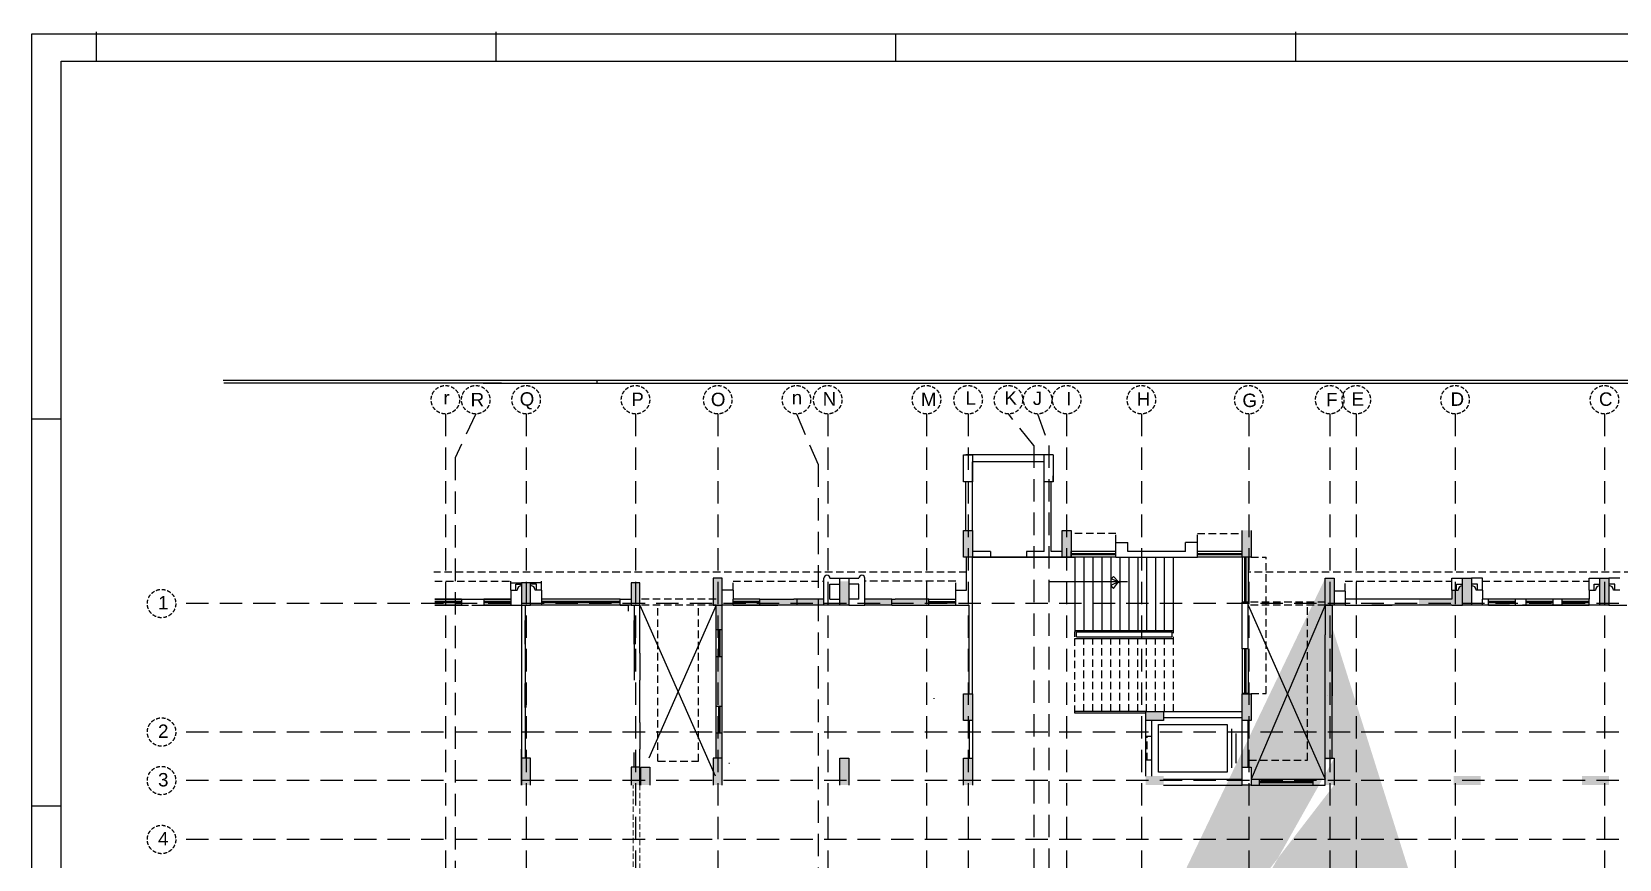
# Model space of a CAD drawing. Extents: x 11598203 to 12344885, y -3849975 to -3741011.
# Drawn here: x 12089890 to 12143080, y -3768739 to -3741011 of the extents above; entities that cross this region are included whole.
import ezdxf

# ---------------------------------------------------------------- set-up
doc = ezdxf.new("R2010")
doc.units = 0
doc.header["$MEASUREMENT"] = 0
doc.linetypes.add('DASHED', pattern=[0.75, 0.5, -0.25])
doc.linetypes.add('HIDDEN', pattern=[0.375, 0.25, -0.125])
doc.layers.get('0').update_dxf_attribs({"linetype": 'CONTINUOUS'})
for name, color, linetype in [('BEAM', 8, 'CONTINUOUS'), ('GRID LINES', 9, 'CONTINUOUS'), ('HATCH', 7, 'CONTINUOUS'), ('HS', 7, 'CONTINUOUS')]:
    doc.layers.add(name, color=color, linetype=linetype)
doc.layers.add('HVAC_ODU', color=232, linetype='CONTINUOUS', lineweight=0)
doc.styles.get("Standard").update_dxf_attribs({"font": 'arial.ttf'})
pattern_1 = [(45, (-10893295.24791, 3610872.9636), (-0.0883883476483, 0.0883883476483), [])]

# ---------------------------------------------------------------- blocks, each defined once
blk = doc.blocks.new('dflaljdfh')
at = {"layer": 'HATCH', "ltscale": 500}
h = blk.add_hatch(color=32, dxfattribs=at)
h.dxf.hatch_style = 1
h.paths.add_polyline_path([(-44310, 9830), (-44010, 9830), (-44010, 8930), (-44310, 8930)])
h.paths.add_polyline_path([(-6930, 5930), (-6630, 5930), (-6630, 4952), (-6930, 4952)])
h.paths.add_polyline_path([(-900, 5965), (0, 5965), (0, 5665), (-900, 5665)])
h.paths.add_polyline_path([(-31624, -10780), (-31024, -10780), (-31024, -11080), (-31624, -11080)])
h.paths.add_polyline_path([(-36805, -13310), (-36055, -13310), (-36055, -13610), (-36805, -13610)])
h.paths.add_polyline_path([(-26485, -100), (-26185, -100), (-26185, -1000), (-26485, -1000)])
h.paths.add_polyline_path([(-36355, -18035), (-36055, -18035), (-36055, -18785), (-36355, -18785)])
h.paths.add_polyline_path([(-4100, -100), (-3500, -100), (-3500, -400), (-4100, -400)])
h.paths.add_polyline_path([(-47740, 18020), (-46990, 18020), (-46990, 17720), (-47740, 17720)])
h.paths.add_polyline_path([(-47740, 14490), (-46840, 14490), (-46840, 14190), (-47740, 14190)])
h.paths.add_polyline_path([(-10758, 0), (-9930, 0), (-9930, -300), (-10758, -300)])
h.paths.add_polyline_path([(-36805, -7980), (-36055, -7980), (-36055, -8280), (-36805, -8280)])
h.paths.add_polyline_path([(-34515, 600), (-34215, 600), (-34215, -300), (-34515, -300)])
h.paths.add_polyline_path([(-40685, 450), (-40385, 450), (-40385, -300), (-40685, -300)])
h.paths.add_polyline_path([(-41010, -325), (-40710, -325), (-40710, -1075), (-41010, -1075)])
h.paths.add_polyline_path([(-47740, 28890), (-46990, 28890), (-46990, 28590), (-47740, 28590)])
h.paths.add_polyline_path([(-900, 28890), (0, 28890), (0, 28590), (-900, 28590)])
h.paths.add_polyline_path([(-47840, 9830), (-47540, 9830), (-47540, 8930), (-47840, 8930)])
h.paths.add_polyline_path([(-41010, 450), (-40710, 450), (-40710, -300), (-41010, -300)])
h.paths.add_polyline_path([(-1000, 42620), (-700, 42620), (-700, 43598), (-1000, 43598)])
h.paths.add_polyline_path([(-47740, 21620), (-46990, 21620), (-46990, 21320), (-47740, 21320)])
h.paths.add_polyline_path([(-19285, -100), (-18985, -100), (-18985, -1000), (-19285, -1000)])
h.paths.add_polyline_path([(-900, 48850), (0, 48850), (0, 48550), (-900, 48550)])
h.paths.add_polyline_path([(-900, 32490), (0, 32490), (0, 32190), (-900, 32190)])
h.paths.add_polyline_path([(-47740, 25220), (-46990, 25220), (-46990, 24920), (-47740, 24920)])
h.paths.add_polyline_path([(-15685, 5930), (-15385, 5930), (-15385, 5030), (-15685, 5030)])
h.paths.add_polyline_path([(-900, 25220), (0, 25220), (0, 24920), (-900, 24920)])
h.paths.add_polyline_path([(-39510, -13310), (-38760, -13310), (-38760, -13610), (-39510, -13610)])
h.paths.add_polyline_path([(-42695, 39620), (-42395, 39620), (-42395, 39020), (-42695, 39020)])
h.paths.add_polyline_path([(-47740, 39620), (-46840, 39620), (-46840, 39320), (-47740, 39320)])
h.paths.add_polyline_path([(-900, 39620), (-100, 39620), (-100, 39320), (-900, 39320)])
h.paths.add_polyline_path([(-4100, 10890), (-3401, 10890), (-3401, 10590), (-4100, 10590)])
h.paths.add_polyline_path([(-31624, -8030), (-31024, -8030), (-31024, -8330), (-31624, -8330)])
h.paths.add_polyline_path([(-44760, -18485), (-44010, -18485), (-44010, -18785), (-44760, -18785)])
h.paths.add_polyline_path([(-6930, 0), (-6102, 0), (-6102, -300), (-6930, -300)])
h.paths.add_polyline_path([(-900, 18020), (0, 18020), (0, 17720), (-900, 17720)])
h.paths.add_polyline_path([(-48040, -18485), (-47290, -18485), (-47290, -18785), (-48040, -18785)])
h.paths.add_polyline_path([(-42695, 43220), (-42395, 43220), (-42395, 42620), (-42695, 42620)])
h.paths.add_polyline_path([(-39510, -10830), (-38760, -10830), (-38760, -11130), (-39510, -11130)])
h.paths.add_polyline_path([(-42370, 43220), (-42070, 43220), (-42070, 42620), (-42370, 42620)])
h.paths.add_polyline_path([(-39510, -7980), (-38760, -7980), (-38760, -8280), (-39510, -8280)])
h.paths.add_polyline_path([(-46360, 43520), (-46060, 43520), (-46060, 42620), (-46360, 42620)])
h.paths.add_polyline_path([(-900, 0), (0, 0), (0, -300), (-900, -300)])
h.paths.add_polyline_path([(-28250, 51150), (-27950, 51150), (-27950, 50250), (-28250, 50250)])
h.paths.add_polyline_path([(-22220, 51150), (-21920, 51150), (-21920, 50250), (-22220, 50250)])
h.paths.add_polyline_path([(-44310, 450), (-44010, 450), (-44010, -300), (-44310, -300)])
h.paths.add_polyline_path([(-42370, 39620), (-42070, 39620), (-42070, 39020), (-42370, 39020)])
h.paths.add_polyline_path([(-31550, 51150), (-31250, 51150), (-31250, 50250), (-31550, 50250)])
h.paths.add_polyline_path([(-46360, 49400), (-46060, 49400), (-46060, 48650), (-46360, 48650)])
h.paths.add_polyline_path([(-42695, 36020), (-42395, 36020), (-42395, 35420), (-42695, 35420)])
h.paths.add_polyline_path([(-42370, 35420), (-42070, 35420), (-42070, 36020), (-42370, 36020)])
h.paths.add_polyline_path([(-44310, 14940), (-44010, 14940), (-44010, 14190), (-44310, 14190)])
h.paths.add_polyline_path([(-42695, 49400), (-42395, 49400), (-42395, 48650), (-42695, 48650)])
h.paths.add_polyline_path([(-44760, -325), (-44010, -325), (-44010, -625), (-44760, -625)])
h.paths.add_polyline_path([(-15685, -100), (-15385, -100), (-15385, -1000), (-15685, -1000)])
h.paths.add_polyline_path([(-39510, -5500), (-38760, -5500), (-38760, -5800), (-39510, -5800)])
h.paths.add_polyline_path([(-44310, 5930), (-44010, 5930), (-44010, 5180), (-44310, 5180)])
h.paths.add_polyline_path([(-36355, -325), (-36055, -325), (-36055, -1075), (-36355, -1075)])
h.paths.add_polyline_path([(-22885, -100), (-22585, -100), (-22585, -1000), (-22885, -1000)])
h.paths.add_polyline_path([(-900, 36020), (0, 36020), (0, 35720), (-900, 35720)])
h.paths.add_polyline_path([(-47740, 32490), (-46990, 32490), (-46990, 32190), (-47740, 32190)])
h.paths.add_polyline_path([(-6930, -325), (-6330, -325), (-6330, -625), (-6930, -625)])
h.paths.add_polyline_path([(-41010, -18035), (-40710, -18035), (-40710, -18785), (-41010, -18785)])
h.paths.add_polyline_path([(-36805, -5500), (-36055, -5500), (-36055, -5800), (-36805, -5800)])
h.paths.add_polyline_path([(-48015, -325), (-47265, -325), (-47265, -625), (-48015, -625)])
h.paths.add_polyline_path([(-10530, -325), (-9930, -325), (-9930, -625), (-10530, -625)])
h.paths.add_polyline_path([(-46840, 36020), (-47740, 36020), (-47740, 35720), (-46840, 35720)])
h.paths.add_polyline_path([(-34515, 5930), (-34215, 5930), (-34215, 5030), (-34515, 5030)])
h.paths.add_polyline_path([(-30085, -100), (-29785, -100), (-29785, -1000), (-30085, -1000)])
h.paths.add_polyline_path([(-36805, -10830), (-36055, -10830), (-36055, -11130), (-36805, -11130)])
h.paths.add_polyline_path([(-10230, 5930), (-9930, 5930), (-9930, 5030), (-10230, 5030)])
h.paths.add_polyline_path([(-900, 14490), (0, 14490), (0, 14190), (-900, 14190)])
h.paths.add_polyline_path([(-900, 9230), (78, 9230), (78, 8930), (-900, 8930)])
h.paths.add_polyline_path([(-39940, 49550), (-39640, 49550), (-39640, 48650), (-39940, 48650)])
edge = h.paths.add_edge_path()
edge.add_line((-19435, 49550), (-19435, 48650))
edge.add_line((-6930, 8930), (-5952, 8930))
edge.add_line((-41010, 14940), (-41010, 14190))
edge.add_line((-19135, 42620), (-19135, 43520))
edge.add_line((-40710, 5180), (-40710, 5930))
edge.add_line((-40685, 5930), (-40685, 5180))
h.paths.add_polyline_path([(-22220, 9230), (-21320, 9230), (-21320, 8930), (-22220, 8930)])
h.paths.add_polyline_path([(-37580, 9830), (-37280, 9830), (-37280, 8930), (-37580, 8930)])
h.paths.add_polyline_path([(-40685, 9680), (-40385, 9680), (-40385, 8930), (-40685, 8930)])
h.paths.add_polyline_path([(-40685, 5930), (-40385, 5930), (-40385, 5180), (-40685, 5180)])
h.paths.add_polyline_path([(-32228, 9230), (-31250, 9230), (-31250, 8930), (-32228, 8930)])
h.paths.add_polyline_path([(-30424, 5930), (-29446, 5930), (-29446, 5630), (-30424, 5630)])
h.paths.add_polyline_path([(-16860, 9230), (-15960, 9230), (-15960, 8930), (-16860, 8930)])
h.paths.add_polyline_path([(-28250, 9230), (-27272, 9230), (-27272, 8930), (-28250, 8930)])
h.paths.add_polyline_path([(-10830, 9230), (-9930, 9230), (-9930, 8930), (-10830, 8930)])
h.paths.add_polyline_path([(-41010, 9680), (-40710, 9680), (-40710, 8930), (-41010, 8930)])
h.paths.add_polyline_path([(-41010, 5930), (-40710, 5930), (-40710, 5180), (-41010, 5180)])
h.paths.add_polyline_path([(-16860, 36020), (-15960, 36020), (-15960, 35720), (-16860, 35720)], flags=16)
h.paths.add_polyline_path([(-22220, 43220), (-21920, 43220), (-21920, 42620), (-22220, 42620)], flags=16)
h.paths.add_polyline_path([(-22220, 28890), (-21320, 28890), (-21320, 28590), (-22220, 28590)], flags=16)
h.paths.add_polyline_path([(-25450, 45080), (-24850, 45080), (-24850, 44780), (-25450, 44780)], flags=16)
h.paths.add_polyline_path([(-25450, 42920), (-24850, 42920), (-24850, 42620), (-25450, 42620)], flags=16)
h.paths.add_polyline_path([(-16860, 14490), (-15960, 14490), (-15960, 14190), (-16860, 14190)], flags=16)
h.paths.add_polyline_path([(-41010, 14940), (-40710, 14940), (-40710, 14190), (-41010, 14190)], flags=16)
h.paths.add_polyline_path([(-31250, 24920), (-32150, 24920), (-32150, 25220), (-31250, 25220)], flags=16)
h.paths.add_polyline_path([(-38180, 18020), (-37280, 18020), (-37280, 17720), (-38180, 17720)], flags=16)
h.paths.add_polyline_path([(-31550, 14790), (-31250, 14790), (-31250, 13890), (-31550, 13890)], flags=16)
h.paths.add_polyline_path([(-38180, 14490), (-37280, 14490), (-37280, 14190), (-38180, 14190)], flags=16)
h.paths.add_polyline_path([(-22220, 18020), (-21320, 18020), (-21320, 17720), (-22220, 17720)], flags=16)
h.paths.add_polyline_path([(-40685, 14940), (-40385, 14940), (-40385, 14190), (-40685, 14190)], flags=16)
h.paths.add_polyline_path([(-38180, 21620), (-37280, 21620), (-37280, 21320), (-38180, 21320)], flags=16)
h.paths.add_polyline_path([(-16860, 32490), (-15960, 32490), (-15960, 32190), (-16860, 32190)], flags=16)
h.paths.add_polyline_path([(-16860, 21620), (-15960, 21620), (-15960, 21320), (-16860, 21320)], flags=16)
h.paths.add_polyline_path([(-16860, 25220), (-15960, 25220), (-15960, 24920), (-16860, 24920)], flags=16)
h.paths.add_polyline_path([(-13360, 10890), (-12760, 10890), (-12760, 10590), (-13360, 10590)], flags=16)
h.paths.add_polyline_path([(-6930, 28890), (-6030, 28890), (-6030, 28590), (-6930, 28590)], flags=16)
h.paths.add_polyline_path([(-10830, 28890), (-9930, 28890), (-9930, 28590), (-10830, 28590)], flags=16)
h.paths.add_polyline_path([(-28250, 21920), (-27950, 21920), (-27950, 21020), (-28250, 21020)], flags=16)
h.paths.add_polyline_path([(-22220, 21620), (-21320, 21620), (-21320, 21320), (-22220, 21320)], flags=16)
h.paths.add_polyline_path([(-6930, 9230), (-5952, 9230), (-5952, 8930), (-6930, 8930)], flags=16)
h.paths.add_polyline_path([(-31550, 21920), (-31250, 21920), (-31250, 21020), (-31550, 21020)], flags=16)
h.paths.add_polyline_path([(-10230, 21920), (-9930, 21920), (-9930, 21020), (-10230, 21020)], flags=16)
h.paths.add_polyline_path([(-28250, 28890), (-27350, 28890), (-27350, 28590), (-28250, 28590)], flags=16)
h.paths.add_polyline_path([(-15132, 42920), (-14232, 42920), (-14232, 42620), (-15132, 42620)], flags=16)
h.paths.add_polyline_path([(-10830, 42920), (-9930, 42920), (-9930, 42620), (-10830, 42620)], flags=16)
h.paths.add_polyline_path([(-6930, 42920), (-6030, 42920), (-6030, 42620), (-6930, 42620)], flags=16)
h.paths.add_polyline_path([(-22220, 25220), (-21320, 25220), (-21320, 24920), (-22220, 24920)], flags=16)
h.paths.add_polyline_path([(-28250, 25220), (-27350, 25220), (-27350, 24920), (-28250, 24920)], flags=16)
h.paths.add_polyline_path([(-34680, 10890), (-34080, 10890), (-34080, 10590), (-34680, 10590)], flags=16)
h.paths.add_polyline_path([(-22220, 36020), (-21320, 36020), (-21320, 35720), (-22220, 35720)], flags=16)
h.paths.add_polyline_path([(-38180, 25220), (-37280, 25220), (-37280, 24920), (-38180, 24920)], flags=16)
h.paths.add_polyline_path([(-6930, 25220), (-6030, 25220), (-6030, 24920), (-6930, 24920)], flags=16)
h.paths.add_polyline_path([(-10830, 25220), (-9930, 25220), (-9930, 24920), (-10830, 24920)], flags=16)
h.paths.add_polyline_path([(-6930, 21920), (-6630, 21920), (-6630, 21020), (-6930, 21020)], flags=16)
h.paths.add_polyline_path([(-28250, 18320), (-27950, 18320), (-27950, 17420), (-28250, 17420)], flags=16)
h.paths.add_polyline_path([(-6930, 14790), (-6630, 14790), (-6630, 13890), (-6930, 13890)], flags=16)
h.paths.add_polyline_path([(-22220, 32490), (-21320, 32490), (-21320, 32190), (-22220, 32190)], flags=16)
h.paths.add_polyline_path([(-10230, 32790), (-9930, 32790), (-9930, 31890), (-10230, 31890)], flags=16)
h.paths.add_polyline_path([(-6930, 32790), (-6630, 32790), (-6630, 31890), (-6930, 31890)], flags=16)
h.paths.add_polyline_path([(-32150, 28890), (-31250, 28890), (-31250, 28590), (-32150, 28590)], flags=16)
h.paths.add_polyline_path([(-16860, 28890), (-15960, 28890), (-15960, 28588), (-16860, 28588)], flags=16)
h.paths.add_polyline_path([(-38180, 28890), (-37280, 28890), (-37280, 28590), (-38180, 28590)], flags=16)
h.paths.add_polyline_path([(-23224, 5930), (-22246, 5930), (-22246, 5630), (-23224, 5630)], flags=16)
h.paths.add_polyline_path([(-31550, 18320), (-31250, 18320), (-31250, 17420), (-31550, 17420)], flags=16)
h.paths.add_polyline_path([(-35695, 48650), (-35395, 48650), (-35395, 49450), (-35695, 49450)], flags=16)
h.paths.add_polyline_path([(-6930, 36320), (-6630, 36320), (-6630, 35420), (-6930, 35420)], flags=16)
h.paths.add_polyline_path([(-31550, 45680), (-31250, 45680), (-31250, 44780), (-31550, 44780)], flags=16)
h.paths.add_polyline_path([(-16860, 39620), (-15960, 39620), (-15960, 39320), (-16860, 39320)], flags=16)
h.paths.add_polyline_path([(-22220, 45680), (-21920, 45680), (-21920, 44780), (-22220, 44780)], flags=16)
h.paths.add_polyline_path([(-35695, 43520), (-35395, 43520), (-35395, 42620), (-35695, 42620)], flags=16)
h.paths.add_polyline_path([(-19435, 43520), (-19135, 43520), (-19135, 42620), (-19435, 42620)], flags=16)
h.paths.add_polyline_path([(-38180, 39620), (-37280, 39620), (-37280, 39320), (-38180, 39320)], flags=16)
h.paths.add_polyline_path([(-28250, 39620), (-27272, 39620), (-27272, 39320), (-28250, 39320)], flags=16)
h.paths.add_polyline_path([(-39940, 43520), (-39640, 43520), (-39640, 42620), (-39940, 42620)], flags=16)
h.paths.add_polyline_path([(-10230, 49550), (-9930, 49550), (-9930, 48650), (-10230, 48650)], flags=16)
h.paths.add_polyline_path([(-31550, 43520), (-31250, 43520), (-31250, 42620), (-31550, 42620)], flags=16)
h.paths.add_polyline_path([(-14832, 49550), (-14533, 49550), (-14533, 48650), (-14832, 48650)], flags=16)
h.paths.add_polyline_path([(-6930, 39620), (-6030, 39620), (-6030, 39320), (-6930, 39320)], flags=16)
h.paths.add_polyline_path([(-31550, 32790), (-31250, 32790), (-31250, 31890), (-31550, 31890)], flags=16)
h.paths.add_polyline_path([(-38180, 36020), (-37280, 36020), (-37280, 35720), (-38180, 35720)], flags=16)
h.paths.add_polyline_path([(-19435, 49550), (-19135, 49550), (-19135, 48650), (-19435, 48650)], flags=16)
h.paths.add_polyline_path([(-10830, 39620), (-9930, 39620), (-9930, 39320), (-10830, 39320)], flags=16)
h.paths.add_polyline_path([(-6930, 49550), (-6630, 49550), (-6630, 48650), (-6930, 48650)], flags=16)
h.paths.add_polyline_path([(-19624, 5930), (-18646, 5930), (-18646, 5630), (-19624, 5630)], flags=16)
h.paths.add_polyline_path([(-22220, 39620), (-21320, 39620), (-21320, 39320), (-22220, 39320)], flags=16)
h.paths.add_polyline_path([(-22220, 14490), (-21320, 14490), (-21320, 14190), (-22220, 14190)], flags=16)
h.paths.add_polyline_path([(-28250, 36320), (-27950, 36320), (-27950, 35420), (-28250, 35420)], flags=16)
h.paths.add_polyline_path([(-16860, 18020), (-15960, 18020), (-15960, 17720), (-16860, 17720)], flags=16)
h.paths.add_polyline_path([(-31550, 35420), (-31250, 35420), (-31250, 36318), (-31550, 36318)], flags=16)
h.paths.add_polyline_path([(-10230, 18320), (-9930, 18320), (-9930, 17420), (-10230, 17420)], flags=16)
h.paths.add_polyline_path([(-28250, 14790), (-27950, 14790), (-27950, 13890), (-28250, 13890)], flags=16)
h.paths.add_polyline_path([(-6930, 18320), (-6630, 18320), (-6630, 17420), (-6930, 17420)], flags=16)
h.paths.add_polyline_path([(-32228, 39620), (-31250, 39620), (-31250, 39320), (-32228, 39320)], flags=16)
h.paths.add_polyline_path([(-10230, 14790), (-9930, 14790), (-9930, 13890), (-10230, 13890)], flags=16)
h.paths.add_polyline_path([(-28250, 32790), (-27950, 32790), (-27950, 31890), (-28250, 31890)], flags=16)
h.paths.add_polyline_path([(-38180, 32490), (-37280, 32490), (-37280, 32190), (-38180, 32190)], flags=16)
h.paths.add_polyline_path([(-10230, 36320), (-9930, 36320), (-9930, 35420), (-10230, 35420)], flags=16)
at = {"layer": 'HS', "lineweight": -3, "ltscale": 500}
h = blk.add_hatch(dxfattribs=at)
h.set_pattern_fill('ANSI31', color=8)
h.set_pattern_definition(pattern_1)
h.paths.add_polyline_path([(-14832, 49300, 0.414214), (-14982, 49150), (-15197, 49150), (-15197, 48850), (-16293, 48850), (-16293, 48650), (-15197, 48650), (-14832, 48650)])
h = blk.add_hatch(color=8, dxfattribs=at)
h.dxf.hatch_style = 1
h.paths.add_polyline_path([(-39640, 48650), (-39840, 48650), (-39840, 47818), (-39640, 47818)])
h.paths.add_polyline_path([(-39640, 46918), (-39840, 46918), (-39840, 46135), (-39840, 46085), (-39640, 46085)])
h.paths.add_polyline_path([(-39640, 46085), (-39840, 46085), (-39840, 45253), (-39640, 45253)])
h.paths.add_polyline_path([(-39640, 44353), (-39840, 44353), (-39840, 43830), (-39840, 43520), (-39640, 43520)])
h = blk.add_hatch(color=8, dxfattribs=at)
h.dxf.hatch_style = 1
h.paths.add_polyline_path([(-36230, 48850), (-37245, 48850), (-38375, 48850), (-38375, 48650), (-37775, 48650), (-36230, 48650)])
h.paths.add_polyline_path([(-32715, 48850), (-33845, 48850), (-34860, 48850), (-34860, 48650), (-32715, 48650)])
h = blk.add_hatch(dxfattribs=at)
h.set_pattern_fill('ANSI31', color=8)
h.set_pattern_definition(pattern_1)
h.paths.add_polyline_path([(-19205, 46380), (-19435, 46380), (-19435, 45610), (-19205, 45610)])
h.paths.add_polyline_path([(-19205, 48650), (-19435, 48650), (-19435, 46684), (-19205, 46684)])
h = blk.add_hatch(dxfattribs=at)
h.set_pattern_fill('ANSI31', color=8)
h.set_pattern_definition(pattern_1)
h.paths.add_polyline_path([(-19435, 43466), (-19435, 46684), (-19205, 46684), (-19205, 43466)])
at = {"color": 8, "lineweight": 25, "ltscale": 500}
for p, q in [((-56361, 56184), (8129, 56184)), ((-31550, 52780), (-31550, 53680)), ((-31550, 53680), (-31250, 53680)), ((-31250, 53680), (-31250, 52780)), ((-28850, 52780), (-28850, 53680)), ((-28550, 53680), (-28550, 52780)), ((-31250, 52780), (-31550, 52780)), ((-28550, 52780), (-28850, 52780)), ((-31550, 50250), (-31550, 51150)), ((-31550, 51150), (-31250, 51150)), ((-31250, 51150), (-31250, 50250)), ((-28250, 50250), (-28250, 51150)), ((-28250, 51150), (-27950, 51150)), ((-27950, 51150), (-27950, 50250)), ((-22220, 50250), (-22220, 51150)), ((-21920, 51150), (-21920, 50250)), ((-31250, 50250), (-31550, 50250)), ((-27950, 50250), (-28250, 50250)), ((-21920, 50250), (-22220, 50250)), ((-35695, 48650), (-35695, 49550)), ((-35695, 49550), (-35395, 49550)), ((-35395, 49550), (-35395, 48650)), ((-19435, 48650), (-19435, 49550)), ((-19435, 49550), (-19135, 49550)), ((-19135, 49550), (-19135, 48650)), ((-14832, 48650), (-14832, 49550)), ((-14832, 49550), (-14533, 49550)), ((-14533, 49550), (-14533, 48650)), ((-10230, 48650), (-10230, 49550)), ((-10230, 49550), (-9930, 49550)), ((-9930, 49550), (-9930, 48650)), ((-39275, 48650), (-37775, 48650)), ((-35395, 48650), (-35695, 48650)), ((-19135, 48650), (-19435, 48650)), ((-19205, 48650), (-19205, 45610)), ((-19205, 48650), (-19205, 47130)), ((-14533, 48650), (-14832, 48650)), ((-13964, 48650), (-13964, 48850)), ((-13964, 48650), (-11495, 48650)), ((-13064, 48650), (-13064, 48850)), ((-12701, 48650), (-12701, 48850)), ((-12701, 48650), (-11801, 48650)), ((-11801, 48650), (-11801, 48850)), ((-11495, 48650), (-11495, 48850)), ((-11495, 48650), (-10595, 48650)), ((-10595, 48650), (-10595, 48850)), ((-9930, 48650), (-10230, 48650)), ((-39640, 47818), (-39840, 47818)), ((-39640, 46085), (-39640, 47368)), ((-39640, 46918), (-39840, 46918)), ((-39640, 46918), (-39840, 46918)), ((-39640, 43520), (-39640, 46085)), ((-39640, 43520), (-39640, 46085)), ((-39640, 45253), (-39840, 45253)), ((-31550, 44780), (-31550, 45680)), ((-31550, 45680), (-31250, 45680)), ((-31250, 45680), (-31250, 44780)), ((-22220, 44780), (-22220, 45680)), ((-22220, 45680), (-21920, 45680)), ((-21920, 45680), (-21920, 44780)), ((-31250, 44780), (-31550, 44780)), ((-25450, 44780), (-25450, 45080)), ((-25450, 45080), (-24850, 45080)), ((-24850, 44780), (-25450, 44780)), ((-24850, 45080), (-24850, 44780)), ((-21920, 44780), (-22220, 44780)), ((-39640, 44353), (-39840, 44353)), ((-39640, 44353), (-39840, 44353)), ((-35695, 42620), (-35695, 43520)), ((-35695, 43520), (-35395, 43520)), ((-35395, 43520), (-35395, 42620)), ((-31550, 42620), (-31550, 43520)), ((-31550, 43520), (-31250, 43520)), ((-31250, 43520), (-31250, 42620)), ((-22220, 42620), (-22220, 43220)), ((-22220, 43220), (-21920, 43220)), ((-21920, 43220), (-21920, 42620)), ((-19435, 42620), (-19435, 43520)), ((-19435, 43520), (-19135, 43520)), ((-19135, 43520), (-19135, 42620)), ((-21920, 42620), (-22220, 42620))]:
    blk.add_line(p, q, dxfattribs=at)
at = {"color": 8, "lineweight": 25}
for p, q in [((-47037, 56084), (-56339, 56084)), ((-47649, 56084), (8029, 56084)), ((-43825, 56084), (-43825, 56184)), ((-28550, 53680), (-31480, 53680)), ((-28850, 53450), (-31250, 53450)), ((-31250, 51150), (-31250, 53450)), ((-28850, 50450), (-28850, 53450)), ((-31480, 51150), (-31480, 52780)), ((-28620, 50450), (-28620, 52780)), ((-28550, 52780), (-28550, 52980)), ((-26450, 50750), (-26050, 50750)), ((-26450, 50450), (-26450, 50750)), ((-26050, 50450), (-26050, 50750)), ((-23720, 50750), (-24120, 50750)), ((-24120, 50450), (-24120, 50750)), ((-23720, 50450), (-23720, 50750)), ((-31450, 49150), (-31450, 50250)), ((-30650, 50450), (-31250, 50450)), ((-30650, 50250), (-31250, 50250)), ((-31250, 45680), (-31250, 50250)), ((-27820, 50248), (-31250, 50248)), ((-30650, 50450), (-30650, 50248)), ((-28850, 50250), (-30650, 50250)), ((-28850, 50450), (-29450, 50450)), ((-29450, 50450), (-29450, 50248)), ((-28250, 50250), (-28850, 50250)), ((-28250, 50450), (-28620, 50450)), ((-27950, 50250), (-27950, 50450)), ((-26450, 50450), (-27950, 50450)), ((-26450, 50370), (-27950, 50370)), ((-26450, 50330), (-27950, 50330)), ((-26450, 50250), (-27950, 50250)), ((-27820, 50250), (-27820, 47750)), ((-27520, 50250), (-27520, 47800)), ((-27220, 50250), (-27220, 47800)), ((-26920, 50250), (-26920, 47800)), ((-26620, 50250), (-26620, 47800)), ((-26450, 50250), (-26450, 50450)), ((-26450, 50250), (-23720, 50250)), ((-26320, 50250), (-26320, 47800)), ((-24120, 50450), (-26050, 50450)), ((-26020, 50250), (-26020, 47800)), ((-25720, 50250), (-25720, 47800)), ((-25420, 50250), (-25420, 47800)), ((-25120, 50250), (-25120, 47800)), ((-24820, 47800), (-24820, 50250)), ((-24520, 47800), (-24520, 50250)), ((-23720, 50250), (-23720, 50450)), ((-22220, 50450), (-23720, 50450)), ((-22220, 50370), (-23720, 50370)), ((-22220, 50330), (-23720, 50330)), ((-22220, 50250), (-23720, 50250)), ((-22220, 50250), (-22220, 50450)), ((-22020, 50250), (-22220, 50250)), ((-22220, 50250), (-22220, 48750)), ((-22140, 50250), (-22140, 48750)), ((-22100, 50250), (-22100, 48750)), ((-22020, 50250), (-22020, 48750)), ((-39940, 49550), (-39940, 48650)), ((-39640, 49550), (-39940, 49550)), ((-39640, 48650), (-39640, 49550)), ((-36230, 48850), (-36230, 49550)), ((-36030, 49550), (-35695, 49550)), ((-35395, 49550), (-35060, 49550)), ((-34860, 48650), (-34860, 49550)), ((-26607, 49532), (-26535, 49604)), ((-26359, 49425), (-26607, 49532)), ((-26535, 49604), (-26359, 49425)), ((-15197, 49150), (-15197, 49550)), ((-15197, 49550), (-14832, 49550)), ((-14167, 49550), (-14533, 49550)), ((-14167, 49150), (-14167, 49550)), ((-10595, 49150), (-10595, 49550)), ((-10595, 49550), (-10230, 49550)), ((-9565, 49550), (-9930, 49550)), ((-46725, 49150), (-46725, 49400)), ((-46725, 49400), (-46360, 49400)), ((-46725, 49150), (-46510, 49150)), ((-46725, 49150), (-46725, 48850)), ((-46560, 49150), (-46560, 49350)), ((-46560, 49350), (-46360, 49350)), ((-46360, 49400), (-46360, 48650)), ((-46060, 49400), (-46360, 49400)), ((-46060, 48650), (-46060, 49400)), ((-45695, 49400), (-46060, 49400)), ((-45860, 49350), (-46060, 49350)), ((-45695, 49150), (-45910, 49150)), ((-45860, 49150), (-45860, 49350)), ((-45695, 49150), (-45695, 49400)), ((-45695, 49150), (-45695, 48850)), ((-42695, 49400), (-42695, 48650)), ((-42395, 49400), (-42695, 49400)), ((-42395, 48650), (-42395, 49400)), ((-39275, 49150), (-39640, 49150)), ((-39275, 49150), (-39275, 48850)), ((-36030, 48850), (-36030, 49350)), ((-36030, 49350), (-35695, 49350)), ((-35060, 49350), (-35395, 49350)), ((-35060, 48850), (-35060, 49350)), ((-31815, 49150), (-31450, 49150)), ((-31815, 48850), (-31815, 49150)), ((-26059, 49425), (-28668, 49425)), ((-26359, 49425), (-26615, 49308)), ((-26615, 49308), (-26535, 49210)), ((-26535, 49210), (-26359, 49425)), ((-18770, 49120), (-19135, 49120)), ((-18770, 49120), (-18770, 48850)), ((-15197, 49150), (-15197, 48850)), ((-15197, 49150), (-14982, 49150)), ((-15032, 49150), (-15032, 49350)), ((-15032, 49350), (-14832, 49350)), ((-14332, 49350), (-14533, 49350)), ((-14167, 49150), (-14382, 49150)), ((-14332, 49150), (-14332, 49350)), ((-14167, 49150), (-14167, 48850)), ((-10595, 49150), (-10595, 48850)), ((-10595, 49150), (-10380, 49150)), ((-10430, 49150), (-10430, 49350)), ((-10430, 49350), (-10230, 49350)), ((-9730, 49350), (-9930, 49350)), ((-9565, 49150), (-9780, 49150)), ((-9730, 49150), (-9730, 49350)), ((-49270, 48850), (-46725, 48850)), ((-48370, 48850), (-49270, 48850)), ((-48370, 48770), (-49270, 48770)), ((-48370, 48730), (-49270, 48730)), ((-49270, 48650), (-48140, 48650)), ((-48370, 48650), (-49270, 48650)), ((-48370, 48850), (-48370, 48650)), ((-48025, 48650), (-46360, 48650)), ((-47625, 48850), (-47625, 48650)), ((-46725, 48850), (-47625, 48850)), ((-46725, 48770), (-47625, 48770)), ((-46725, 48730), (-47625, 48730)), ((-46725, 48650), (-47625, 48650)), ((-46725, 48850), (-46725, 48650)), ((-46360, 48650), (-46360, 43520)), ((-46360, 48650), (-46060, 48650)), ((-46245, 48650), (-46245, 43520)), ((-45695, 48650), (-46060, 48650)), ((-45695, 48850), (-45695, 48650)), ((-43060, 48850), (-45695, 48850)), ((-43060, 48650), (-45695, 48650)), ((-43062, 48650), (-42791, 48650)), ((-42791, 48650), (-42791, 48443)), ((-42695, 48650), (-42395, 48650)), ((-42595, 48650), (-42595, 46135)), ((-42395, 48650), (-39875, 42929)), ((-42395, 47035), (-42395, 48650)), ((-39840, 48650), (-42100, 43520)), ((-39940, 48650), (-39640, 48650)), ((-39840, 47035), (-39840, 48650)), ((-39640, 47035), (-39640, 48650)), ((-39275, 48650), (-39640, 48650)), ((-39275, 48650), (-39275, 48850)), ((-38375, 48850), (-39275, 48850)), ((-38375, 48770), (-39275, 48770)), ((-38375, 48730), (-39275, 48730)), ((-38375, 48650), (-39275, 48650)), ((-38375, 48850), (-37245, 48850)), ((-38375, 48650), (-38375, 48850)), ((-37130, 48650), (-38375, 48650)), ((-37130, 48850), (-37245, 48850)), ((-37130, 48650), (-37130, 48850)), ((-36230, 48850), (-37130, 48850)), ((-36230, 48650), (-37130, 48650)), ((-36230, 48650), (-36230, 48850)), ((-35695, 48650), (-36230, 48650)), ((-36030, 48850), (-35695, 48850)), ((-35060, 48850), (-35395, 48850)), ((-35395, 48650), (-34860, 48650)), ((-34860, 48650), (-34860, 48850)), ((-33960, 48850), (-34860, 48850)), ((-33960, 48650), (-34860, 48650)), ((-33960, 48850), (-33845, 48850)), ((-33960, 48650), (-33960, 48850)), ((-33960, 48650), (-32715, 48650)), ((-32715, 48850), (-33845, 48850)), ((-32715, 48650), (-32715, 48850)), ((-32715, 48850), (-31815, 48850)), ((-32715, 48770), (-31815, 48770)), ((-32715, 48730), (-31815, 48730)), ((-32715, 48650), (-31815, 48650)), ((-31815, 48650), (-31815, 48850)), ((-31815, 48650), (-31365, 48650)), ((-31365, 45680), (-31365, 48650)), ((-22220, 47182), (-22220, 48750)), ((-22020, 48750), (-22220, 48750)), ((-22020, 47182), (-22020, 48750)), ((-22020, 48650), (-19435, 42820)), ((-19435, 48650), (-21920, 42820)), ((-19435, 48650), (-19205, 48650)), ((-19435, 48650), (-19435, 47650)), ((-19205, 48650), (-19205, 47650)), ((-18770, 48650), (-19135, 48650)), ((-17190, 48850), (-18770, 48850)), ((-18770, 48850), (-18770, 48650)), ((-18770, 48650), (-17190, 48650)), ((-17190, 48850), (-17870, 48850)), ((-17190, 48650), (-17870, 48650)), ((-15197, 48850), (-17190, 48850)), ((-15197, 48650), (-17190, 48650)), ((-15197, 48650), (-14832, 48650)), ((-14167, 48650), (-14533, 48650)), ((-14167, 48650), (-14167, 48850)), ((-10595, 48850), (-14167, 48850)), ((-13267, 48650), (-14167, 48650)), ((-13064, 48770), (-13964, 48770)), ((-13064, 48730), (-13964, 48730)), ((-13064, 48650), (-13064, 48850)), ((-10595, 48650), (-12831, 48650)), ((-11801, 48770), (-12701, 48770)), ((-11801, 48730), (-12701, 48730)), ((-11801, 48650), (-11801, 48850)), ((-10595, 48770), (-11495, 48770)), ((-10595, 48730), (-11495, 48730)), ((-10595, 48650), (-10595, 48850)), ((-10230, 48650), (-10595, 48650)), ((-9930, 48650), (-9330, 48650)), ((-46245, 47335), (-46245, 48135)), ((-42595, 47335), (-42595, 48134)), ((-42550, 47335), (-42550, 48134)), ((-27820, 47800), (-24520, 47800)), ((-27820, 47580), (-27820, 47750)), ((-27820, 47530), (-24520, 47530)), ((-27770, 47580), (-27770, 47750)), ((-27770, 47750), (-24570, 47750)), ((-27770, 47580), (-24570, 47580)), ((-24570, 47750), (-24570, 47580)), ((-19435, 43520), (-19435, 47650)), ((-19205, 43520), (-19205, 47650)), ((-42395, 47035), (-42395, 46135)), ((-39840, 46135), (-39840, 47035)), ((-39640, 46135), (-39640, 47035)), ((-22020, 47182), (-22220, 47182)), ((-22220, 47182), (-22220, 45682)), ((-22140, 47182), (-22140, 45682)), ((-22100, 47182), (-22100, 45682)), ((-22020, 47182), (-22020, 45682)), ((-46245, 45220), (-46245, 46020)), ((-46205, 45220), (-46205, 46019)), ((-42395, 44720), (-42395, 46135)), ((-39840, 44730), (-39840, 46135)), ((-39640, 44730), (-39640, 46135)), ((-32549, 45531), (-32549, 45505)), ((-22020, 45682), (-22220, 45682)), ((-19343, 45610), (-19343, 45610)), ((-19297, 45610), (-19297, 45610)), ((-42395, 44720), (-42395, 43820)), ((-39840, 43830), (-39840, 44730)), ((-39640, 43830), (-39640, 44730)), ((-31365, 44780), (-31365, 43520)), ((-31250, 44780), (-31250, 43520)), ((-25450, 45080), (-27820, 45080)), ((-25450, 45030), (-27820, 45030)), ((-25450, 44250), (-25450, 44780)), ((-25250, 44250), (-25250, 44780)), ((-24850, 45080), (-22220, 45080)), ((-24850, 45080), (-22220, 45080)), ((-24850, 44880), (-22220, 44880)), ((-22220, 43220), (-22220, 44850)), ((-22020, 43220), (-22020, 44780)), ((-25450, 43450), (-25450, 44250)), ((-25250, 44250), (-25450, 44250)), ((-25250, 43450), (-25250, 44250)), ((-25020, 43050), (-25020, 44650)), ((-25020, 44650), (-22720, 44650)), ((-22720, 44650), (-22720, 43050)), ((-22570, 43200), (-22570, 44500)), ((-22420, 43350), (-22420, 44350)), ((-46360, 42620), (-46360, 43820)), ((-42595, 43220), (-42595, 43705)), ((-42395, 43220), (-42395, 43820)), ((-39840, 43520), (-39840, 43830)), ((-39640, 43520), (-39640, 43830)), ((-46360, 43520), (-46360, 42620)), ((-46060, 43520), (-46360, 43520)), ((-46060, 42620), (-46060, 43520)), ((-42695, 43220), (-42695, 42620)), ((-42395, 43220), (-42695, 43220)), ((-42395, 42620), (-42395, 43220)), ((-42370, 42620), (-42370, 43220)), ((-42370, 43220), (-42070, 43220)), ((-42070, 43220), (-42070, 42620)), ((-39940, 43520), (-39940, 42620)), ((-39640, 43520), (-39940, 43520)), ((-39640, 42620), (-39640, 43520)), ((-39421, 43351), (-39395, 43351)), ((-25450, 42920), (-25450, 43450)), ((-25250, 43450), (-25450, 43450)), ((-25250, 42920), (-25250, 43450)), ((-19435, 43520), (-19205, 43520)), ((-22720, 43050), (-25020, 43050)), ((-24850, 42820), (-22220, 42820)), ((-24850, 42620), (-22220, 42620)), ((-24850, 42620), (-22620, 42620)), ((-21920, 42820), (-21635, 42820)), ((-21920, 42620), (-21635, 42620)), ((-21635, 42620), (-21635, 42820)), ((-21635, 42820), (-19835, 42820)), ((-21635, 42740), (-19835, 42740)), ((-21635, 42700), (-19835, 42700)), ((-21635, 42620), (-19835, 42620)), ((-19835, 42820), (-19435, 42820)), ((-19835, 42620), (-19835, 42820)), ((-19835, 42620), (-19435, 42620))]:
    blk.add_line(p, q, dxfattribs=at)
at = {"color": 8, "linetype": 'DASHED', "lineweight": 25, "ltscale": 500}
for p, q in [((-26450, 51050), (-27950, 51050)), ((-26450, 50750), (-26450, 51050)), ((-23720, 50750), (-23720, 51050)), ((-23720, 51050), (-22220, 51050)), ((-21920, 50250), (-21420, 50250)), ((-21412, 45682), (-21420, 50250)), ((-31450, 49750), (-49297, 49750)), ((200, 49750), (-22020, 49750)), ((-49270, 49450), (-46725, 49450)), ((-46725, 49400), (-46725, 49450)), ((-45695, 49400), (-45695, 49450)), ((-39275, 49150), (-39275, 49450)), ((-39275, 49450), (-36230, 49450)), ((-31815, 49450), (-34860, 49450)), ((-31815, 49150), (-31815, 49450)), ((-18770, 49450), (-15197, 49450)), ((-18770, 49120), (-18770, 49450)), ((-15197, 49150), (-15197, 49450)), ((-14167, 49450), (-10595, 49450)), ((-14167, 49150), (-14167, 49450)), ((-10595, 49150), (-10595, 49450)), ((-39840, 48850), (-42395, 48850)), ((-39840, 48650), (-42395, 48650)), ((-41795, 43420), (-41795, 48650)), ((-40440, 43420), (-40440, 48650)), ((-19435, 48750), (-22020, 48750)), ((-19435, 48650), (-22020, 48650)), ((-20035, 43450), (-20035, 48650)), ((-27820, 45030), (-27820, 47580)), ((-27520, 45080), (-27520, 47530)), ((-27220, 45080), (-27220, 47530)), ((-26920, 45080), (-26920, 47530)), ((-26620, 45080), (-26620, 47530)), ((-26320, 45080), (-26320, 47530)), ((-26020, 45080), (-26020, 47530)), ((-25720, 45080), (-25720, 47530)), ((-25420, 45080), (-25420, 47530)), ((-25120, 45080), (-25120, 47530)), ((-24820, 45080), (-24820, 47530)), ((-24520, 45080), (-24520, 47800)), ((-21912, 45682), (-21412, 45682)), ((-25400, 43450), (-25400, 44250)), ((-41795, 43420), (-40440, 43420)), ((-21990, 43450), (-20035, 43450))]:
    blk.add_line(p, q, dxfattribs=at)
at = {"color": 8, "lineweight": 25, "ltscale": 2}
for p, q in [((-43060, 48770), (-45695, 48770)), ((-43060, 48730), (-45695, 48730)), ((-39760, 47818), (-39760, 46918)), ((-39720, 47818), (-39720, 46918)), ((-39760, 45253), (-39760, 44353)), ((-39720, 45253), (-39720, 44353))]:
    blk.add_line(p, q, dxfattribs=at)
at = {"ltscale": 500}
for points in [[(-31550, 53680), (-31250, 53680), (-31250, 52780), (-31550, 52780)], [(-28850, 52780), (-28550, 52780), (-28550, 53680), (-28850, 53680)]]:
    blk.add_lwpolyline(points, close=True, dxfattribs=at)
at = {"lineweight": 25}
blk.add_lwpolyline([(-43060, 48850), (-42695, 48850), (-42695, 48650), (-43060, 48650)], close=True, dxfattribs=at)
at = {"color": 7, "lineweight": -3}
for centre, radius, start, end in [((-36130, 49550), 100, 0, 180), ((-34960, 49550), 100, 0, 180), ((-46360, 49150), 150, 90, 180), ((-46060, 49150), 150, 0, 90), ((-14832, 49150), 150, 90, 180), ((-14533, 49150), 150, 0, 90), ((-10230, 49150), 150, 90, 180), ((-9930, 49150), 150, 0, 90)]:
    blk.add_arc(centre, radius, start, end, dxfattribs=at)
for start, end in [(0, 180), (180, 0)]:
    blk.add_arc((-26339, 49425), 25, start, end)
at = {"layer": 'BEAM', "linetype": 'HIDDEN', "lineweight": 18, "ltscale": 700}
for p, q in [((-42625, 39621), (-42625, 42620)), ((-42395, 42620), (-42395, 39621))]:
    blk.add_line(p, q, dxfattribs=at)
at = {"layer": 'GRID LINES', "color": 8, "linetype": 'HIDDEN', "ltscale": 3000}
for p, q in [((-48915, 55054), (-48915, -16725)), ((-47899, 55054), (-48590, 53580)), ((-46210, 55054), (-46210, -16725)), ((-42545, 55054), (-42545, -16725)), ((-39790, 55054), (-39790, -16725)), ((-37152, 55054), (-36430, 53356)), ((-36105, 55054), (-36105, -16725)), ((-32795, 55054), (-32795, -16725)), ((-31400, 55054), (-31400, -16725)), ((-29195, 53996), (-30049, 55054)), ((-29072, 55054), (-28700, 53996)), ((-28100, 55054), (-28100, -16725)), ((-25595, 55054), (-25595, -16725)), ((-21995, 55054), (-21995, -16725)), ((-19285, 55054), (-19285, -16725)), ((-18395, 55054), (-18395, -16725)), ((-15085, 55054), (-15085, -16725)), ((-10080, 55054), (-10080, -16725)), ((-29195, 53996), (-29195, -15587)), ((-28700, 53996), (-28700, -15587)), ((-48590, 53580), (-48590, -15562)), ((-36430, 53356), (-36430, -15368)), ((5023, 48700), (-57949, 48700)), ((5023, 44395), (-57949, 44395)), ((5023, 42770), (-57949, 42770)), ((5023, 40795), (-57949, 40795))]:
    blk.add_line(p, q, dxfattribs=at)
at = {"layer": 'GRID LINES', "color": 138, "linetype": 'HIDDEN', "ltscale": 500}
for centre in [(-48915, 55530), (-47899, 55530), (-46210, 55530), (-42545, 55530), (-39790, 55530), (-37152, 55530), (-36105, 55530), (-32795, 55530), (-31400, 55530), (-30049, 55530), (-29072, 55530), (-28100, 55530), (-25595, 55530), (-21995, 55530), (-19285, 55530), (-18395, 55530), (-15085, 55530), (-10080, 55530), (-58425, 48700), (-58425, 44395), (-58425, 42770), (-58425, 40795)]:
    blk.add_circle(centre, 476, dxfattribs=at)
at = {"layer": 'GRID LINES', "color": 138, "linetype": 'HIDDEN', "ltscale": 500, "char_height": 450, "width": 683.76, "attachment_point": 1}
for s, insert in [('r', (-48982, 55822)), ('R', (-48070, 55758)), ('Q', (-46426, 55780)), ('P', (-42686, 55768)), ('O', (-40021, 55765)), ('n', (-37311, 55826)), ('N', (-36273, 55784)), ('M', (-32984, 55768)), ('L', (-31489, 55813)), ('K', (-30185, 55814)), ('J', (-29234, 55804)), ('I', (-28115, 55788)), ('H', (-25754, 55779)), ('G', (-22211, 55734)), ('F', (-19407, 55758)), ('E', (-18555, 55780)), ('D', (-15236, 55775)), ('C', (-10265, 55775)), ('1', (-58543, 48952)), ('2', (-58543, 44647)), ('3', (-58543, 43022)), ('4', (-58543, 41047))]:
    blk.add_mtext(s, dxfattribs=dict(at, insert=insert))

msp = doc.modelspace()

# ---------------------------------------------------------------- linework, layer by layer
at = {"color": 8, "lineweight": 25}
for p, q in [((12089889.7, -3849974.7), (12089889.7, -3741077)), ((12089889.7, -3741077), (12170877.4, -3741077)), ((12092050, -3741011.4), (12092050, -3741995.3)), ((12105442.4, -3741011.4), (12105442.4, -3741995.3)), ((12118834.8, -3741077), (12118834.8, -3741995.3)), ((12132227.2, -3741011.4), (12132227.2, -3741995.3)), ((12090873.6, -3848990.8), (12090873.6, -3741995.3)), ((12090873.6, -3741995.3), (12169893.5, -3741995.3)), ((12089889.7, -3753982.5), (12090873.6, -3753982.5)), ((12089889.7, -3766953.7), (12090873.6, -3766953.7))]:
    msp.add_line(p, q, dxfattribs=at)

# ---------------------------------------------------------------- block references
at = {"layer": 'HVAC_ODU'}
msp.add_blockref('dflaljdfh', (12152664, -3808871.3), dxfattribs=at)

doc.saveas('drawing.dxf')
